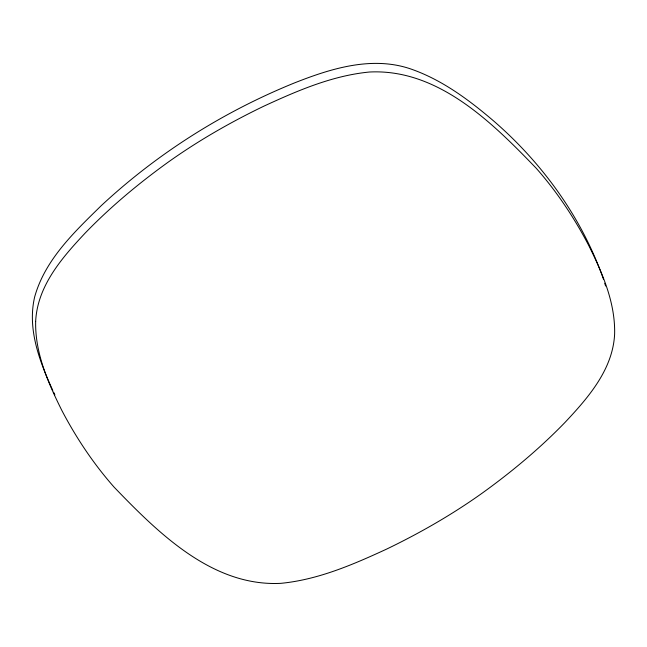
<?xml version="1.0" encoding="UTF-8"?>
<svg xmlns="http://www.w3.org/2000/svg" width="647" height="647" viewBox="0 0 647 647"><rect width="100%" height="100%" fill="white"/><g stroke="black" fill="none" stroke-linecap="round" stroke-linejoin="round"><path stroke-width="0.97" d="M52.803 390.473C39.637 361.511 27.085 329.105 34.671 296.9C45.064 259.641 74.381 231.998 101.158 205.746C157.318 153.412 223.288 111.81 294.393 82.953C330.738 68.59 371.669 55.747 410.36 68.825C441.561 79.541 468.541 99.557 493.41 120.771C542.598 163.279 582.025 217.934 603.554 279.488M53.636 392.211L54.874 394.816M604.719 283.208L605.592 285.998M35.666 321.357C34.922 352.769 47.935 382.466 61.643 410.052C76.079 437.679 93.5 463.81 114.155 487.199C158.208 532.877 212.37 586.829 280.847 583.335C318.073 579.736 352.947 564.637 386.558 549.133C419.927 533.055 452.18 514.567 482.338 493.046C511.785 471.833 539.784 448.468 565.041 422.378C588.172 397.743 612.919 369.486 614.626 334.006C615.37 302.586 602.357 272.897 588.649 245.31C574.212 217.683 556.792 191.544 536.145 168.163C492.084 122.485 437.922 68.525 369.445 72.019C332.218 75.618 297.345 90.726 263.733 106.229C230.364 122.299 198.111 140.787 167.953 162.316C138.507 183.53 110.508 206.886 85.258 232.985C62.12 257.611 37.372 285.877 35.666 321.357"/></g></svg>
